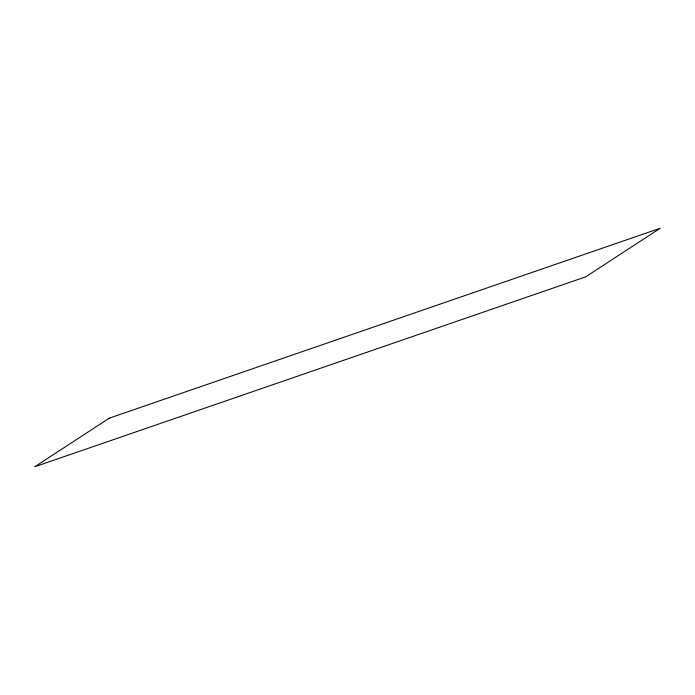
<?xml version="1.0" encoding="UTF-8"?>
<svg xmlns="http://www.w3.org/2000/svg" width="695" height="695" viewBox="0 0 695 695"><rect width="100%" height="100%" fill="white"/><g stroke="black" fill="none" stroke-linecap="round" stroke-linejoin="round"><path stroke-width="1.04" d="M109.306 418.155L34.75 466.771L585.694 276.845L660.25 228.229L109.306 418.155"/></g></svg>
